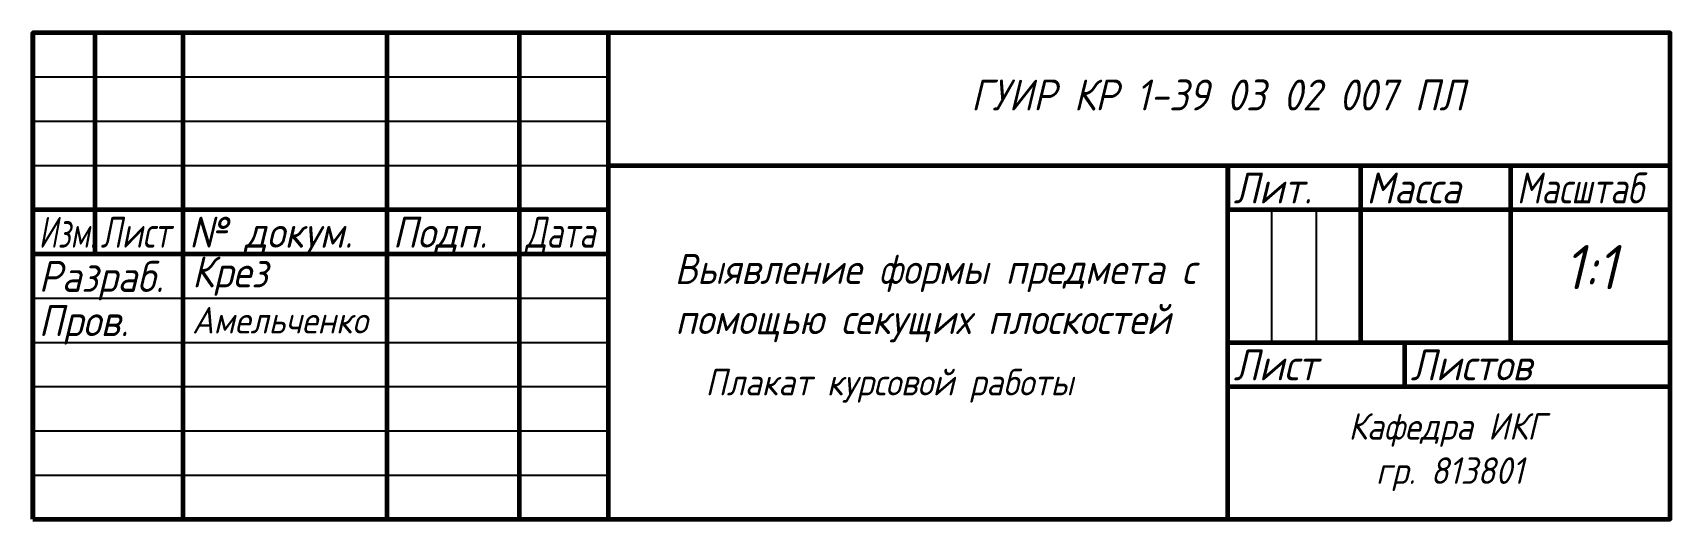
# Model space of a CAD drawing. Header units: millimetres. Extents: x 230 to 415, y 5 to 60.
import ezdxf

# ---------------------------------------------------------------- set-up
doc = ezdxf.new("R2010")
doc.units = ezdxf.units.MM
doc.header["$LTSCALE"] = 0.5
doc.layers.get('0').update_dxf_attribs({"lineweight": 60})
doc.layers.add('4-текст', color=7, linetype='Continuous', true_color=0x000000)
doc.styles.get("Standard").update_dxf_attribs({"font": 'isocpeui.ttf', "width": 0.9})

msp = doc.modelspace()

# ---------------------------------------------------------------- linework, layer by layer
at = {"lineweight": 60}
for p, q in [((415, 60), (230, 60)), ((230, 5), (230, 60)), ((237, 60), (237, 35)), ((247, 5), (247, 60)), ((270, 60), (270, 5)), ((285, 5), (285, 60)), ((295, 60), (295, 5)), ((295, 45), (415, 45)), ((365, 5), (365, 45)), ((380, 45), (380, 25)), ((397, 25), (397, 45)), ((230, 40), (295, 40)), ((365, 40), (415, 40)), ((230, 35), (295, 35)), ((365, 25), (415, 25)), ((385, 20), (385, 25)), ((365, 20), (415, 20))]:
    msp.add_line(p, q, dxfattribs=at)
at = {"lineweight": -3}
for p, q in [((230, 55), (295, 55)), ((230, 50), (295, 50)), ((230, 45), (295, 45)), ((370, 25), (370, 40)), ((375, 40), (375, 25)), ((230, 30), (295, 30)), ((230, 25), (295, 25)), ((230, 20), (295, 20)), ((230, 15), (295, 15)), ((230, 10), (295, 10))]:
    msp.add_line(p, q, dxfattribs=at)
msp.add_line((365, 45), (365, 40))
at = {"lineweight": 60}
msp.add_lwpolyline([(230, 5), (415, 5), (415, 60), (230, 60)], close=True, dxfattribs=at)

# ---------------------------------------------------------------- texts
at = {"layer": '4-текст', "lineweight": -3}
for s, width, p in [('ГУИР КР 1-39 03 02 007 ПЛ', 0.9, (336, 51.21)), ('Лит.', 0.9, (365.67, 40.7)), ('Масса', 0.9, (380.67, 40.7)), ('Масштаб', 0.8, (397.67, 40.7)), ('Изм.', 0.7, (230.67, 35.7)), ('Лист', 0.75, (237.67, 35.7)), ('№ докум.', 0.9, (247.67, 35.7)), ('Подп.', 0.9, (270.67, 35.7)), ('Дата', 0.75, (285.67, 35.7)), ('Разраб.', 0.9, (230.67, 30.7)), ('Крез', 0.9, (248, 31.21)), ('Пров.', 0.9, (230.67, 25.7)), ('Лист', 0.9, (365.67, 20.7)), ('Листов', 0.9, (385.67, 20.7))]:
    msp.add_text(s, height=3.5, dxfattribs=dict(at, width=width)).set_placement(p)
at = {"layer": '4-текст', "attachment_point": 1}
for s, width, insert, char_height in [('1:1', 9, (403, 36), 5), ('\\pi7.52888;Выявление формы предмета с \\P\\pi7.60886;помощью секущих плоскостей ', 74.4844, (295, 35), 3.4), ('Амельченко', 20, (248, 29), 3), ('Плакат курсовой работы', 63, (306, 22), 3), ('\\pi8.64555;Кафедра ИКГ \\P\\pi11.75669;гр. 813801', 40.5745, (370, 17), 3)]:
    msp.add_mtext_dynamic_manual_height_columns(s, width=width, gutter_width=25, heights=[0], dxfattribs=dict(at, insert=insert, char_height=char_height))

doc.saveas('drawing.dxf')
